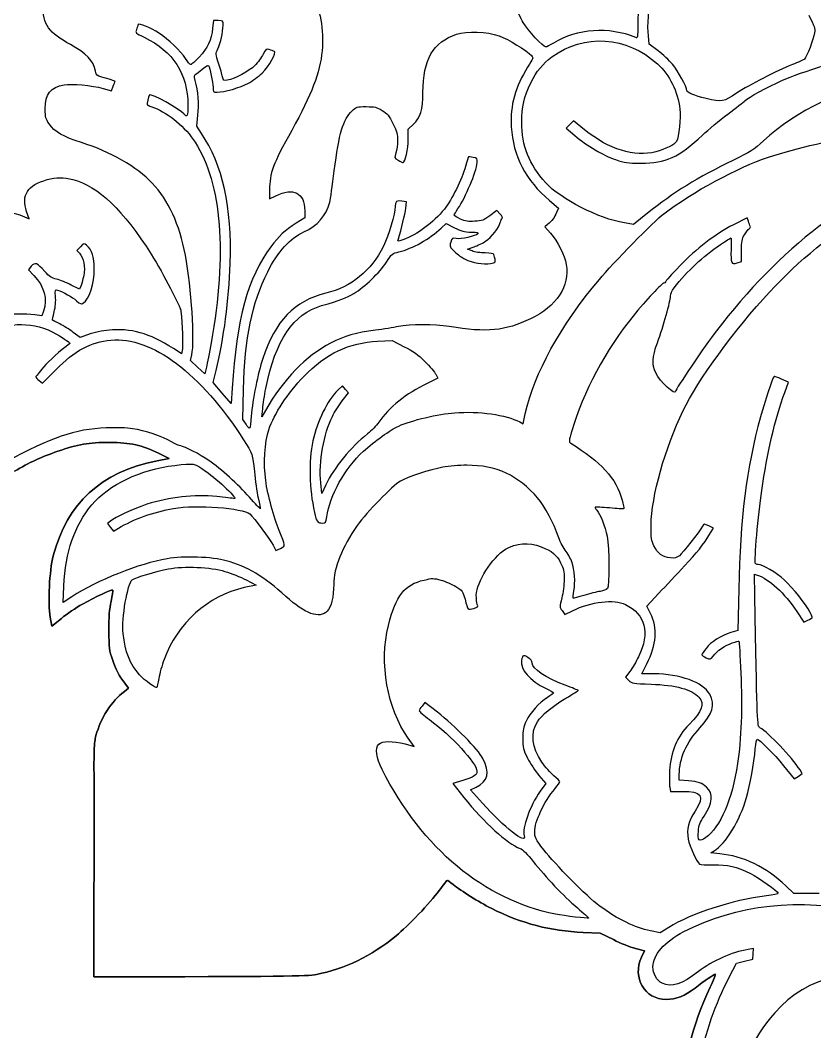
# Model space of a CAD drawing. Extents: x 6.8 to 53.1, y 2.5 to 44.2.
# Drawn here: x 22.37 to 26.91, y 16.45 to 22.23 of the extents above; entities that cross this region are included whole.
import ezdxf

# ---------------------------------------------------------------- set-up
doc = ezdxf.new("R2010")
doc.units = 0
doc.layers.add('Layer_1', color=7, linetype='CONTINUOUS')

msp = doc.modelspace()

# ---------------------------------------------------------------- linework, layer by layer
at = {"layer": 'Layer_1', "color": 1}
for p, q in [((23.471048, 22.227715), (23.46674, 22.185353)), ((23.498331, 22.227715), (23.471048, 22.227715)), ((25.103755, 22.14012), (25.103755, 22.14012)), ((25.961034, 22.092733), (25.956008, 22.14012)), ((26.011294, 22.055397), (25.961034, 22.092733)), ((22.841371, 21.840001), (22.888041, 21.827077)), ((22.888041, 21.827077), (22.898092, 21.852206)), ((23.375555, 21.623886), (23.382735, 21.686351)), ((24.583931, 21.606654), (24.614087, 21.635374)), ((25.506547, 21.633938), (25.486444, 21.613116)), ((25.527369, 21.654759), (25.506547, 21.633938)), ((25.590552, 21.603782), (25.527369, 21.654759)), ((23.402839, 21.58296), (23.375555, 21.623886)), ((24.583931, 21.549215), (24.583931, 21.606654)), ((25.486444, 21.613116), (25.536703, 21.570755)), ((22.667618, 21.319458), (22.667618, 21.319458)), ((23.791989, 21.260583), (23.791989, 21.20817)), ((23.791989, 21.20817), (23.82717, 21.22612)), ((24.574597, 21.191656), (24.548032, 21.195964)), ((24.570289, 21.155039), (24.574597, 21.191656)), ((25.390951, 21.200272), (25.442646, 21.156475)), ((22.39191, 21.106216), (22.417758, 21.095446)), ((22.417758, 21.095446), (22.404116, 21.135653)), ((23.993026, 21.140679), (23.993026, 21.10119)), ((25.089395, 21.142833), (25.050624, 21.112677)), ((25.109499, 21.122011), (25.089395, 21.142833)), ((25.442646, 21.156475), (25.431876, 21.130627)), ((25.951701, 21.127037), (25.871286, 21.062418)), ((23.993026, 21.10119), (23.944203, 21.069598)), ((24.772044, 21.040879), (24.800764, 21.068162)), ((24.800764, 21.068162), (24.848151, 21.04375)), ((25.380181, 21.062418), (25.364385, 21.048776)), ((25.364385, 21.048776), (25.396695, 21.012159)), ((25.871286, 21.062418), (25.818873, 21.071034)), ((26.520348, 21.10119), (26.442087, 21.060982)), ((26.527528, 21.081086), (26.520348, 21.10119)), ((22.711415, 20.935334), (22.690593, 20.913794)), ((24.922822, 20.921692), (24.960157, 20.934616)), ((22.690593, 20.913794), (22.705671, 20.897999)), ((24.949388, 20.910922), (24.922822, 20.921692)), ((26.488038, 20.850611), (26.488038, 20.912358)), ((22.430681, 20.823328), (22.414168, 20.802506)), ((26.462909, 20.842713), (26.488038, 20.850611)), ((22.414168, 20.802506), (22.445759, 20.770197)), ((22.706389, 20.692654), (22.658284, 20.716347)), ((22.713569, 20.709168), (22.706389, 20.692654)), ((22.490992, 20.539722), (22.450785, 20.545466)), ((22.500326, 20.567006), (22.490992, 20.539722)), ((22.709261, 20.416946), (22.67049, 20.445665)), ((22.767418, 20.436332), (22.709261, 20.416946)), ((24.40946, 20.394688), (24.492028, 20.398278)), ((24.492028, 20.398278), (24.560237, 20.363815)), ((23.288678, 20.323607), (23.269293, 20.336531)), ((23.293704, 20.350891), (23.288678, 20.323607)), ((23.339656, 20.285554), (23.347554, 20.317863)), ((23.380581, 20.2475), (23.339656, 20.285554)), ((23.422224, 20.208729), (23.380581, 20.2475)), ((23.43084, 20.2475), (23.422224, 20.208729)), ((22.494582, 20.15488), (22.570689, 20.231705)), ((23.47033, 20.15847), (23.486844, 20.226679)), ((24.753377, 20.182881), (24.691629, 20.153444)), ((24.741889, 20.205857), (24.753377, 20.182881)), ((22.475915, 20.169958), (22.494582, 20.15488)), ((23.522025, 20.098159), (23.47033, 20.15847)), ((23.578746, 20.12616), (23.573002, 20.038566)), ((24.207705, 20.14052), (24.182575, 20.116108)), ((24.224936, 20.119698), (24.207705, 20.14052)), ((26.756566, 20.160624), (26.716359, 20.178573)), ((26.735027, 20.101031), (26.756566, 20.160624)), ((23.573002, 20.038566), (23.522025, 20.098159)), ((23.639057, 19.946663), (23.643365, 20.119698)), ((24.206987, 20.053643), (24.242168, 20.099595)), ((24.242168, 20.099595), (24.224936, 20.119698)), ((23.748192, 19.962459), (23.7525, 20.009128)), ((23.768295, 19.998358), (23.748192, 19.962459)), ((25.240891, 19.922969), (25.253097, 19.978972)), ((23.657725, 19.920097), (23.639057, 19.946663)), ((25.220787, 19.933739), (25.240891, 19.922969)), ((23.149826, 19.711223), (23.218033, 19.724157)), ((23.218034, 19.724157), (23.149827, 19.711223)), ((23.218033, 19.724157), (23.157009, 19.7543)), ((23.157009, 19.754299), (23.218034, 19.724157)), ((24.089954, 19.524485), (24.084211, 19.585514)), ((24.11293, 19.573309), (24.089954, 19.524485)), ((22.882297, 19.36581), (22.866501, 19.352168)), ((22.866501, 19.352168), (22.883733, 19.330628)), ((22.883733, 19.330628), (22.900964, 19.309807)), ((22.900964, 19.309807), (22.928248, 19.325602)), ((26.327209, 19.327038), (26.300643, 19.339244)), ((26.311413, 19.299755), (26.327209, 19.327038)), ((23.812811, 19.228674), (23.827888, 19.1978)), ((23.827888, 19.1978), (23.853736, 19.210006)), ((25.343564, 19.21934), (25.343564, 19.21934)), ((23.537103, 19.079332), (23.537103, 19.079332)), ((23.657725, 19.031227), (23.714446, 19.001071)), ((26.566299, 18.820138), (26.561991, 19.062818)), ((26.561991, 19.062818), (26.578505, 19.057792)), ((22.612333, 18.901989), (22.616641, 18.995327)), ((23.714446, 19.001071), (23.647673, 18.986711)), ((26.472243, 18.978813), (26.467935, 18.741159)), ((22.661874, 18.934298), (22.612333, 18.901989)), ((25.947393, 18.879731), (26.01632, 18.954402)), ((25.463468, 18.855319), (25.478546, 18.83378)), ((25.478546, 18.83378), (25.522343, 18.854601)), ((25.968214, 18.838088), (25.947393, 18.879731)), ((22.548154, 18.766344), (22.538801, 18.817321)), ((22.538801, 18.81732), (22.548154, 18.766343)), ((22.548154, 18.766343), (22.602713, 18.810876)), ((22.602712, 18.810875), (22.548154, 18.766344)), ((26.804672, 18.849575), (26.844879, 18.789264)), ((26.844879, 18.789264), (26.867855, 18.800752)), ((26.467935, 18.741159), (26.427727, 18.729671)), ((25.850464, 18.507813), (25.825334, 18.474067)), ((25.918673, 18.494171), (25.946675, 18.550174)), ((25.825334, 18.474067), (25.844002, 18.456117)), ((25.988318, 18.494171), (25.918673, 18.494171)), ((22.986826, 18.411657), (22.962434, 18.392993)), ((22.962434, 18.392993), (22.986826, 18.411657)), ((22.965299, 18.439674), (22.986826, 18.411657)), ((22.986826, 18.411657), (22.965299, 18.439673)), ((24.678706, 18.329033), (24.66291, 18.309648)), ((24.750505, 18.273748), (24.678706, 18.329033)), ((24.617677, 18.079173), (24.584649, 18.125842)), ((24.565981, 18.092815), (24.617677, 18.079173)), ((26.728565, 17.967885), (26.788158, 17.892496)), ((26.835545, 17.923369), (26.822621, 17.944191)), ((24.896256, 17.88388), (24.838817, 17.86593)), ((25.33064, 17.913317), (25.369411, 17.866648)), ((26.132634, 17.886034), (26.132634, 17.919061)), ((26.185765, 17.881726), (26.132634, 17.886034)), ((26.788158, 17.892496), (26.811852, 17.907574)), ((26.811852, 17.907574), (26.835545, 17.923369)), ((24.838817, 17.86593), (24.902, 17.786951)), ((24.940772, 17.830031), (24.972363, 17.845826)), ((25.007545, 17.754642), (24.940772, 17.830031)), ((25.369411, 17.866648), (25.33782, 17.822133)), ((26.078067, 17.845826), (26.083093, 17.820697)), ((26.083093, 17.820697), (26.149148, 17.821415)), ((26.312131, 17.4696), (26.331517, 17.481806)), ((26.363826, 17.464574), (26.312131, 17.4696)), ((26.786722, 17.23769), (26.741489, 17.281487)), ((26.859239, 17.23769), (26.786722, 17.23769)), ((26.931038, 17.23769), (26.859239, 17.23769)), ((22.787239, 17.183901), (22.788346, 16.761918)), ((22.788346, 16.761918), (22.787239, 17.183901)), ((25.58381, 17.015888), (25.680729, 17.011592)), ((25.680728, 17.011592), (25.58381, 17.015888)), ((25.756119, 16.974244), (25.680728, 17.011592)), ((25.680729, 17.011592), (25.756119, 16.974244)), ((26.023499, 17.012959), (25.967496, 17.024447)), ((26.072323, 17.043833), (26.023499, 17.012959)), ((25.882486, 16.923268), (25.933462, 16.909639)), ((25.933462, 16.909639), (25.882486, 16.923268)), ((25.933462, 16.909639), (25.916948, 16.873745)), ((25.916948, 16.873744), (25.933462, 16.909639)), ((26.556965, 16.92321), (26.526092, 16.918184)), ((26.552658, 16.862181), (26.554811, 16.893055)), ((26.554811, 16.893055), (26.556965, 16.92321)), ((26.418394, 16.760227), (26.459319, 16.839206)), ((26.459319, 16.839206), (26.505988, 16.850693)), ((26.505988, 16.850693), (26.552658, 16.862181))]:
    msp.add_line(p, q, dxfattribs=at)
for points in [[(24.029643, 22.377774), (24.080621, 22.29736), (24.104314, 22.176019), (24.092108, 22.055397)], [(25.929443, 22.430906), (25.904313, 22.357671), (25.895697, 22.299514), (25.895697, 22.203303)], [(22.653976, 22.090579), (22.530482, 22.15807), (22.499608, 22.202585), (22.493864, 22.320335)], [(25.956008, 22.14012), (25.950265, 22.198277), (25.956726, 22.302386), (25.971086, 22.363415)], [(25.240891, 22.216945), (25.226531, 22.240639), (25.20571, 22.285872), (25.19494, 22.317463)], [(23.04169, 22.204739), (23.040254, 22.199713), (23.035228, 22.186789), (23.031638, 22.176019)], [(23.163748, 22.153762), (23.107745, 22.189661), (23.04528, 22.214791), (23.04169, 22.204739)], [(23.526333, 22.198995), (23.526333, 22.227715), (23.526333, 22.227715), (23.498331, 22.227715)], [(25.368693, 22.076937), (25.354333, 22.076937), (25.269611, 22.169558), (25.240891, 22.216945)], [(26.872163, 22.258588), (26.90519, 22.196123), (26.90878, 22.184635), (26.90519, 22.157352)], [(23.031638, 22.176019), (23.024458, 22.15807), (23.025894, 22.156634), (23.076154, 22.132222)], [(23.311654, 22.010882), (23.284371, 22.053961), (23.212572, 22.122888), (23.163748, 22.153762)], [(23.46674, 22.185353), (23.45956, 22.117144), (23.436584, 22.067603), (23.390633, 22.019498)], [(23.496895, 22.066167), (23.512691, 22.100631), (23.526333, 22.160224), (23.526333, 22.198995)], [(24.667936, 21.817743), (24.668654, 22.005856), (24.726093, 22.105657), (24.860357, 22.149454)], [(24.860357, 22.149454), (24.920668, 22.169558), (25.03411, 22.16525), (25.103755, 22.14012)], [(25.405311, 22.020216), (25.588398, 22.155198), (25.831796, 22.139402), (26.008422, 21.980008)], [(25.883492, 22.130786), (25.731278, 22.194687), (25.548909, 22.181763), (25.413927, 22.098477)], [(25.895697, 22.203303), (25.895697, 22.132222), (25.894979, 22.12576), (25.883492, 22.130786)], [(26.90519, 22.157352), (26.900882, 22.122888), (26.861393, 22.020216), (26.848469, 22.00801)], [(22.797574, 21.938365), (22.786804, 21.99724), (22.745161, 22.041038), (22.653976, 22.090579)], [(23.076154, 22.132222), (23.241291, 22.053243), (23.324578, 21.923287), (23.325296, 21.745226)], [(25.103755, 22.14012), (25.154732, 22.12217), (25.261713, 22.056833), (25.28756, 22.028114)], [(25.413927, 22.098477), (25.394541, 22.086989), (25.374437, 22.076937), (25.368693, 22.076937)], [(23.500485, 21.983598), (23.483254, 22.038166), (23.483254, 22.038166), (23.496895, 22.066167)], [(23.755371, 22.035294), (23.746038, 22.017344), (23.724498, 21.987906), (23.707984, 21.970675)], [(23.74891, 21.927595), (23.789835, 21.967803), (23.83435, 22.046781), (23.819273, 22.051807)], [(23.790553, 22.061859), (23.772603, 22.068321), (23.770449, 22.066885), (23.755371, 22.035294)], [(23.819273, 22.051807), (23.814247, 22.053243), (23.801323, 22.058269), (23.790553, 22.061859)], [(24.092108, 22.055397), (24.079903, 21.929031), (24.033233, 21.807691), (23.918355, 21.600192)], [(26.093862, 21.977854), (26.075913, 22.000112), (26.038577, 22.035294), (26.011294, 22.055397)], [(23.34181, 21.976418), (23.337502, 21.976418), (23.32386, 21.992214), (23.311654, 22.010882)], [(23.390633, 22.019498), (23.368375, 21.995804), (23.346118, 21.976418), (23.34181, 21.976418)], [(23.415763, 21.957033), (23.428686, 21.967803), (23.440892, 21.974265), (23.442328, 21.971393)], [(23.522743, 21.906056), (23.520589, 21.918979), (23.510537, 21.954161), (23.500485, 21.983598)], [(25.28756, 22.028114), (25.300484, 22.014472), (25.299766, 22.012318), (25.266021, 21.961341)], [(25.284689, 21.87231), (25.317716, 21.939801), (25.351462, 21.980726), (25.405311, 22.020216)], [(26.008422, 21.980008), (26.077349, 21.918261), (26.124736, 21.822051), (26.136224, 21.721532)], [(26.175713, 21.827795), (26.175713, 21.84718), (26.126172, 21.939083), (26.093862, 21.977854)], [(26.778824, 21.976418), (26.689075, 21.941237), (26.533272, 21.86154), (26.459319, 21.811999)], [(26.719231, 21.885234), (26.826929, 21.933339), (27.101919, 22.019498), (27.150743, 22.019498)], [(26.848469, 22.00801), (26.843443, 22.003702), (26.81257, 21.989342), (26.778824, 21.976418)], [(22.832755, 21.90462), (22.80619, 21.911081), (22.801882, 21.914671), (22.797574, 21.938365)], [(23.367657, 21.885234), (23.360477, 21.913235), (23.361195, 21.916107), (23.376273, 21.926159)], [(23.376273, 21.926159), (23.385607, 21.931903), (23.403557, 21.946263), (23.415763, 21.957033)], [(23.442328, 21.971393), (23.450944, 21.957033), (23.468894, 21.874464), (23.468894, 21.847898)], [(23.707984, 21.970675), (23.676393, 21.939801), (23.593824, 21.895286), (23.550027, 21.88667)], [(23.670649, 21.869438), (23.693624, 21.882362), (23.729524, 21.90821), (23.74891, 21.927595)], [(25.266021, 21.961341), (25.196376, 21.852924), (25.165502, 21.742354), (25.172682, 21.621014)], [(22.510378, 21.723686), (22.510378, 21.807691), (22.540534, 21.846462), (22.618795, 21.860822)], [(22.618795, 21.860822), (22.661156, 21.86872), (22.776752, 21.85795), (22.841371, 21.840001)], [(22.908862, 21.87949), (22.908862, 21.882362), (22.873681, 21.89385), (22.832755, 21.90462)], [(22.898092, 21.852206), (22.903836, 21.866566), (22.908862, 21.878772), (22.908862, 21.87949)], [(23.382735, 21.686351), (23.389197, 21.748816), (23.384171, 21.825641), (23.367657, 21.885234)], [(23.492587, 21.818461), (23.532077, 21.818461), (23.624697, 21.845026), (23.670649, 21.869438)], [(23.550027, 21.88667), (23.529205, 21.882362), (23.527051, 21.883798), (23.522743, 21.906056)], [(25.232275, 21.646143), (25.232275, 21.735892), (25.245199, 21.791177), (25.284689, 21.87231)], [(26.507424, 21.76892), (26.525374, 21.787587), (26.638816, 21.849334), (26.719231, 21.885234)], [(27.353215, 21.883798), (27.057404, 21.835693), (26.807544, 21.719378), (26.613687, 21.539881)], [(23.106309, 21.802665), (23.099129, 21.793331), (23.089077, 21.750252), (23.093385, 21.746662)], [(23.303038, 21.694249), (23.280063, 21.721532), (23.114925, 21.813435), (23.106309, 21.802665)], [(23.468894, 21.847898), (23.468894, 21.819179), (23.469612, 21.818461), (23.492587, 21.818461)], [(24.614087, 21.635374), (24.655012, 21.673427), (24.667936, 21.717224), (24.667936, 21.817743)], [(26.287001, 21.781843), (26.215921, 21.799075), (26.175713, 21.815589), (26.175713, 21.827795)], [(26.459319, 21.811999), (26.385366, 21.762458), (26.376032, 21.761022), (26.287001, 21.781843)], [(23.093385, 21.746662), (23.096975, 21.74379), (23.114925, 21.735892), (23.133593, 21.728712)], [(23.325296, 21.745226), (23.325296, 21.681325), (23.320988, 21.671991), (23.303038, 21.694249)], [(26.409778, 21.692813), (26.456447, 21.727994), (26.500962, 21.762458), (26.507424, 21.76892)], [(22.531918, 21.638246), (22.512532, 21.666247), (22.510378, 21.674145), (22.510378, 21.723686)], [(23.133593, 21.728712), (23.216162, 21.698557), (23.311654, 21.618142), (23.366939, 21.531983)], [(24.161753, 21.368282), (24.189037, 21.585832), (24.211295, 21.661221), (24.26299, 21.71148)], [(24.26299, 21.71148), (24.287402, 21.735174), (24.290273, 21.735892), (24.344123, 21.735892)], [(24.344123, 21.735892), (24.393664, 21.735892), (24.403716, 21.733738), (24.435307, 21.714352)], [(24.435307, 21.714352), (24.464745, 21.695685), (24.474797, 21.683479), (24.497054, 21.638964)], [(26.136224, 21.721532), (26.14125, 21.675581), (26.129762, 21.559267), (26.117556, 21.537009)], [(26.265462, 21.573627), (26.297771, 21.6045), (26.36239, 21.657631), (26.409778, 21.692813)], [(22.717159, 21.530547), (22.612333, 21.563575), (22.565663, 21.590858), (22.531918, 21.638246)], [(24.497054, 21.638964), (24.519312, 21.594448), (24.52362, 21.577216), (24.52362, 21.542035)], [(25.370129, 21.300073), (25.273919, 21.407771), (25.232993, 21.510443), (25.232275, 21.646143)], [(26.642406, 21.44726), (26.962629, 21.553523), (27.472402, 21.63681), (28.061153, 21.678453)], [(23.567258, 20.838406), (23.57731, 21.162219), (23.524179, 21.404899), (23.402839, 21.58296)], [(23.918355, 21.600192), (23.810657, 21.406335), (23.791989, 21.356076), (23.791989, 21.260583)], [(25.172682, 21.621014), (25.182016, 21.455158), (25.255251, 21.312996), (25.390951, 21.200272)], [(25.536703, 21.570755), (25.604912, 21.511879), (25.697532, 21.457312), (25.768613, 21.432901)], [(25.99837, 21.477416), (25.876312, 21.445824), (25.731996, 21.49034), (25.590552, 21.603782)], [(25.913647, 21.412797), (26.057963, 21.412797), (26.129044, 21.445824), (26.265462, 21.573627)], [(23.122105, 21.298637), (23.03451, 21.391257), (22.881579, 21.478852), (22.717159, 21.530547)], [(23.366939, 21.531983), (23.518435, 21.296483), (23.550027, 20.892973), (23.458124, 20.386072)], [(24.52362, 21.542035), (24.52362, 21.518341), (24.519312, 21.48675), (24.513568, 21.471672)], [(24.554493, 21.416387), (24.566699, 21.416387), (24.583931, 21.495366), (24.583931, 21.549215)], [(26.117556, 21.537009), (26.108222, 21.519777), (26.050783, 21.491058), (25.99837, 21.477416)], [(26.613687, 21.539881), (26.559119, 21.489622), (26.540452, 21.477416), (26.439215, 21.428593)], [(24.513568, 21.471672), (24.504234, 21.444388), (24.504234, 21.44367), (24.526492, 21.430029)], [(24.526492, 21.430029), (24.539416, 21.422849), (24.551622, 21.416387), (24.554493, 21.416387)], [(24.868255, 21.152885), (24.912052, 21.217504), (24.972363, 21.36182), (24.978107, 21.416387)], [(24.927848, 21.449414), (24.92713, 21.447978), (24.919232, 21.423567), (24.911334, 21.394129)], [(24.955131, 21.445824), (24.94149, 21.448696), (24.929284, 21.450132), (24.927848, 21.449414)], [(24.978107, 21.416387), (24.980261, 21.439363), (24.978825, 21.440799), (24.955131, 21.445824)], [(25.768613, 21.432901), (25.820308, 21.414951), (25.83754, 21.412797), (25.913647, 21.412797)], [(26.439215, 21.428593), (26.24105, 21.3331), (26.095298, 21.243351), (25.951701, 21.127037)], [(26.043603, 21.123447), (26.206587, 21.247659), (26.467217, 21.389103), (26.642406, 21.44726)], [(27.580818, 21.412079), (27.137819, 21.259865), (26.701281, 20.921692), (26.345159, 20.454999)], [(24.135906, 21.19022), (24.139496, 21.206016), (24.151702, 21.286431), (24.161753, 21.368282)], [(24.911334, 21.394129), (24.890512, 21.31874), (24.834509, 21.205298), (24.790712, 21.150731)], [(26.64815, 20.67614), (26.982015, 21.036571), (27.432912, 21.310842), (27.807703, 21.381205)], [(22.404116, 21.135653), (22.371806, 21.230428), (22.40986, 21.288585), (22.521866, 21.31874)], [(22.521866, 21.31874), (22.572843, 21.332382), (22.616641, 21.332382), (22.667618, 21.319458)], [(22.667618, 21.319458), (22.81337, 21.281405), (22.957685, 21.142833), (23.115643, 20.892255)], [(23.310936, 20.887229), (23.277909, 21.0617), (23.214008, 21.201708), (23.122105, 21.298637)], [(25.818873, 21.071034), (25.673839, 21.095446), (25.453416, 21.20817), (25.370129, 21.300073)], [(23.82717, 21.22612), (23.927689, 21.276379), (23.993026, 21.243351), (23.993026, 21.140679)], [(23.988, 21.020057), (24.066261, 21.055956), (24.114366, 21.111241), (24.135906, 21.19022)], [(24.509978, 21.164373), (24.509978, 21.123447), (24.472643, 20.999953), (24.442487, 20.938924)], [(24.548032, 21.195964), (24.518594, 21.20099), (24.509978, 21.194528), (24.509978, 21.164373)], [(22.174359, 21.127755), (22.231798, 21.144987), (22.321547, 21.136371), (22.39191, 21.106216)], [(24.527928, 20.980567), (24.544442, 21.033699), (24.565981, 21.123447), (24.570289, 21.155039)], [(24.790712, 21.150731), (24.728247, 21.07247), (24.635626, 21.004261), (24.553776, 20.974824)], [(24.847433, 21.116267), (24.847433, 21.119857), (24.856767, 21.136371), (24.868255, 21.152885)], [(24.882615, 21.093292), (24.863229, 21.102626), (24.847433, 21.112677), (24.847433, 21.116267)], [(25.050624, 21.112677), (25.015443, 21.08683), (25.005391, 21.082522), (24.964465, 21.080368)], [(25.121705, 21.0976), (25.125295, 21.100472), (25.119551, 21.111241), (25.109499, 21.122011)], [(25.431876, 21.130627), (25.420388, 21.102626), (25.406029, 21.08324), (25.380181, 21.062418)], [(25.675993, 20.748657), (25.749946, 20.83697), (25.991908, 21.083958), (26.043603, 21.123447)], [(23.944203, 21.069598), (23.875994, 21.025801), (23.84871, 20.999953), (23.799169, 20.933898)], [(24.964465, 21.080368), (24.926412, 21.077496), (24.911334, 21.080368), (24.882615, 21.093292)], [(25.026212, 20.966208), (25.059958, 20.989183), (25.104473, 21.045186), (25.110217, 21.073906)], [(25.110217, 21.073906), (25.113089, 21.084676), (25.118115, 21.095446), (25.121705, 21.0976)], [(26.442087, 21.060982), (26.335825, 21.005697), (26.230998, 20.924564), (26.13407, 20.824046)], [(26.538298, 21.052366), (26.536862, 21.056674), (26.531836, 21.070316), (26.527528, 21.081086)], [(26.531836, 21.038007), (26.536862, 21.040879), (26.539734, 21.04734), (26.538298, 21.052366)], [(23.781219, 20.791736), (23.839376, 20.906615), (23.909739, 20.984875), (23.988, 21.020057)], [(24.5308, 20.905897), (24.607625, 20.923846), (24.707425, 20.979849), (24.772044, 21.040879)], [(24.848151, 21.04375), (24.886923, 21.024365), (24.904872, 21.019339), (24.942926, 21.018621)], [(24.981697, 21.009287), (24.968055, 20.995645), (24.884051, 20.976977), (24.857485, 20.981285)], [(24.942926, 21.018621), (24.980261, 21.017903), (24.988159, 21.015749), (24.981697, 21.009287)], [(25.396695, 21.012159), (25.43762, 20.96549), (25.47711, 20.887229), (25.487161, 20.832662)], [(26.488038, 20.912358), (26.488038, 20.964772), (26.49091, 20.979131), (26.50527, 21.003543)], [(26.50527, 21.003543), (26.513886, 21.019339), (26.526092, 21.034417), (26.531836, 21.038007)], [(22.745879, 20.94395), (22.732237, 20.956156), (22.730801, 20.956156), (22.711415, 20.935334)], [(22.790394, 20.809686), (22.790394, 20.877895), (22.77747, 20.91523), (22.745879, 20.94395)], [(23.799169, 20.933898), (23.667777, 20.760145), (23.603158, 20.523208), (23.578746, 20.12616)], [(24.442487, 20.938924), (24.371406, 20.796044), (24.260836, 20.705578), (24.11293, 20.66896)], [(24.553776, 20.974824), (24.522902, 20.964054), (24.522902, 20.964054), (24.527928, 20.980567)], [(24.826611, 20.960464), (24.82015, 20.936052), (24.820867, 20.933898), (24.849587, 20.906615)], [(24.857485, 20.981285), (24.835227, 20.985593), (24.833791, 20.984875), (24.826611, 20.960464)], [(24.960157, 20.934616), (24.980261, 20.941796), (25.010417, 20.956156), (25.026212, 20.966208)], [(26.102478, 20.699834), (26.181457, 20.798916), (26.26618, 20.877895), (26.368134, 20.94754)], [(26.368134, 20.94754), (26.399008, 20.968362), (26.424855, 20.985593), (26.427009, 20.985593)], [(26.427009, 20.985593), (26.429163, 20.985593), (26.429881, 20.955438), (26.428445, 20.919538)], [(22.705671, 20.897999), (22.730801, 20.871433), (22.740135, 20.820456), (22.730083, 20.769479)], [(23.115643, 20.892255), (23.187442, 20.777376), (23.282217, 20.595007), (23.285807, 20.564852)], [(23.347554, 20.317863), (23.365503, 20.394688), (23.346118, 20.69768), (23.310936, 20.887229)], [(24.459719, 20.847021), (24.489874, 20.895127), (24.492746, 20.897281), (24.5308, 20.905897)], [(24.849587, 20.906615), (24.866101, 20.890819), (24.892666, 20.871433), (24.90918, 20.863535)], [(25.02334, 20.899435), (24.996775, 20.899435), (24.964465, 20.904461), (24.949388, 20.910922)], [(25.072882, 20.890819), (25.071446, 20.896563), (25.054932, 20.899435), (25.02334, 20.899435)], [(25.053496, 20.838406), (25.085806, 20.843431), (25.087241, 20.845585), (25.072882, 20.890819)], [(26.428445, 20.919538), (26.426291, 20.839842), (26.429163, 20.832662), (26.462909, 20.842713)], [(22.508224, 20.793172), (22.462273, 20.844149), (22.451503, 20.848457), (22.430681, 20.823328)], [(23.486844, 20.226679), (23.530641, 20.407612), (23.560078, 20.633779), (23.567258, 20.838406)], [(24.273042, 20.668242), (24.334789, 20.70486), (24.420948, 20.78671), (24.459719, 20.847021)], [(24.90918, 20.863535), (24.947952, 20.844149), (25.015443, 20.832662), (25.053496, 20.838406)], [(25.487161, 20.832662), (25.508701, 20.712039), (25.43044, 20.593571), (25.283253, 20.523208)], [(26.13407, 20.824046), (26.089554, 20.778094), (26.053655, 20.737887), (26.053655, 20.733579)], [(22.445759, 20.770197), (22.504634, 20.70845), (22.52402, 20.636651), (22.500326, 20.567006)], [(22.574997, 20.749375), (22.546278, 20.755837), (22.532636, 20.765171), (22.508224, 20.793172)], [(22.730083, 20.769479), (22.725057, 20.745067), (22.717877, 20.717783), (22.713569, 20.709168)], [(22.728647, 20.613675), (22.761674, 20.633779), (22.790394, 20.726399), (22.790394, 20.809686)], [(23.643365, 20.119698), (23.649827, 20.414074), (23.690752, 20.611521), (23.781219, 20.791736)], [(22.658284, 20.716347), (22.632436, 20.729989), (22.595101, 20.744349), (22.574997, 20.749375)], [(25.253097, 19.978972), (25.30551, 20.214473), (25.450544, 20.479411), (25.675993, 20.748657)], [(26.044321, 20.727117), (26.033551, 20.727117), (25.942367, 20.628753), (25.868414, 20.538286)], [(26.053655, 20.733579), (26.053655, 20.729989), (26.049347, 20.727117), (26.044321, 20.727117)], [(22.561355, 20.562698), (22.569253, 20.592135), (22.571407, 20.623009), (22.569253, 20.650292)], [(22.569253, 20.650292), (22.565663, 20.6905), (22.566381, 20.691936), (22.580741, 20.68691)], [(22.580741, 20.68691), (22.611615, 20.677576), (22.664746, 20.64742), (22.689157, 20.626599)], [(24.11293, 20.66896), (23.932715, 20.624445), (23.825734, 20.513156), (23.753218, 20.295606)], [(24.089236, 20.598597), (24.196935, 20.630189), (24.228526, 20.641677), (24.273042, 20.668242)], [(26.007704, 20.386072), (26.042885, 20.483001), (26.082375, 20.623727), (26.082375, 20.651728)], [(26.082375, 20.651728), (26.082375, 20.666088), (26.089554, 20.684038), (26.102478, 20.699834)], [(26.154173, 19.998358), (26.236742, 20.169958), (26.450703, 20.463615), (26.64815, 20.67614)], [(22.689157, 20.626599), (22.711415, 20.607213), (22.715723, 20.605777), (22.728647, 20.613675)], [(23.770449, 20.124724), (23.826452, 20.402586), (23.926253, 20.55121), (24.089236, 20.598597)], [(22.450785, 20.545466), (22.394782, 20.553364), (22.308623, 20.55121), (22.269852, 20.54044)], [(22.551304, 20.51531), (22.550586, 20.516028), (22.554894, 20.537568), (22.561355, 20.562698)], [(23.285807, 20.564852), (23.293704, 20.493053), (23.298012, 20.374585), (23.293704, 20.350891)], [(25.868414, 20.538286), (25.716918, 20.352327), (25.5805, 20.097441), (25.518753, 19.88348)], [(22.182257, 20.43705), (22.300725, 20.508849), (22.446477, 20.508131), (22.574997, 20.435614)], [(22.592947, 20.493771), (22.571407, 20.504541), (22.55274, 20.513874), (22.551304, 20.51531)], [(22.67049, 20.445665), (22.649668, 20.461461), (22.614487, 20.483001), (22.592947, 20.493771)], [(24.527928, 20.478693), (24.500644, 20.472949), (24.441051, 20.463615), (24.396536, 20.457871)], [(24.818714, 20.478693), (24.733273, 20.493053), (24.593983, 20.493053), (24.527928, 20.478693)], [(25.283253, 20.523208), (25.136783, 20.453563), (25.03411, 20.443511), (24.818714, 20.478693)], [(22.574997, 20.435614), (22.622384, 20.409048), (22.655412, 20.384636), (22.650386, 20.381046)], [(22.89522, 20.460025), (22.847115, 20.457153), (22.809062, 20.450691), (22.767418, 20.436332)], [(22.885887, 20.40115), (23.118515, 20.42269), (23.399249, 20.211601), (23.643365, 19.831785)], [(23.269293, 20.336531), (23.124977, 20.432024), (23.020869, 20.466487), (22.89522, 20.460025)], [(24.396536, 20.457871), (24.287402, 20.444229), (24.218475, 20.424126), (24.140932, 20.384636)], [(26.345159, 20.454999), (26.28054, 20.370277), (26.111094, 20.119698), (26.111094, 20.108211)], [(22.650386, 20.381046), (22.593665, 20.339403), (22.534072, 20.285554), (22.499608, 20.246064)], [(22.570689, 20.231705), (22.679824, 20.342275), (22.77029, 20.39038), (22.885887, 20.40115)], [(23.458124, 20.386072), (23.448072, 20.330787), (23.435866, 20.268322), (23.43084, 20.2475)], [(24.140932, 20.384636), (24.000206, 20.311401), (23.869532, 20.17642), (23.768295, 19.998358)], [(23.988, 20.193651), (24.113648, 20.325043), (24.245758, 20.387508), (24.40946, 20.394688)], [(24.560237, 20.363815), (24.612651, 20.337967), (24.640652, 20.317863), (24.679424, 20.279092)], [(25.999088, 20.213755), (25.975394, 20.264014), (25.977548, 20.30135), (26.007704, 20.386072)], [(22.499608, 20.246064), (22.475915, 20.218063), (22.456529, 20.192933), (22.456529, 20.190779)], [(23.753218, 20.295606), (23.725934, 20.213755), (23.69506, 20.061541), (23.687163, 19.966049)], [(24.679424, 20.279092), (24.707425, 20.25109), (24.735427, 20.218063), (24.741889, 20.205857)], [(22.456529, 20.190779), (22.456529, 20.187907), (22.465145, 20.178573), (22.475915, 20.169958)], [(23.787681, 19.889224), (23.818555, 19.980408), (23.894661, 20.096723), (23.988, 20.193651)], [(26.111094, 20.108211), (26.111094, 20.080927), (26.022063, 20.164932), (25.999088, 20.213755)], [(26.673998, 20.193651), (26.666818, 20.186471), (26.61943, 20.043591), (26.596455, 19.962459)], [(26.716359, 20.178573), (26.694819, 20.188625), (26.675434, 20.195087), (26.673998, 20.193651)], [(23.7525, 20.009128), (23.754654, 20.034976), (23.763269, 20.086671), (23.770449, 20.124724)], [(24.691629, 20.153444), (24.572443, 20.096005), (24.471925, 20.01559), (24.415922, 19.932303)], [(24.182575, 20.116108), (24.122982, 20.058669), (24.061953, 19.934457), (24.039695, 19.826041)], [(26.603635, 19.540999), (26.634508, 19.756396), (26.679742, 19.950971), (26.735027, 20.101031)], [(24.150984, 19.965331), (24.162471, 19.988306), (24.187601, 20.027796), (24.206987, 20.053643)], [(23.687163, 19.966049), (23.685009, 19.932303), (23.680701, 19.902148), (23.679265, 19.899276)], [(24.084211, 19.585514), (24.072723, 19.704701), (24.101442, 19.867684), (24.150984, 19.965331)], [(24.530082, 19.910045), (24.601163, 19.942355), (24.756966, 19.97969), (24.849587, 19.986152)], [(24.849587, 19.986152), (24.988159, 19.996204), (25.142527, 19.974665), (25.220787, 19.933739)], [(25.971804, 19.344988), (25.97324, 19.506536), (26.050783, 19.782961), (26.154173, 19.998358)], [(26.596455, 19.962459), (26.516758, 19.672391), (26.480141, 19.378733), (26.472243, 18.978813)], [(22.858603, 19.899276), (22.679106, 19.892096), (22.54197, 19.845426), (22.285648, 19.703983)], [(23.009381, 19.894968), (22.976353, 19.899994), (22.917478, 19.90143), (22.858603, 19.899276)], [(23.231957, 19.820297), (23.18098, 19.849734), (23.078308, 19.884198), (23.009381, 19.894968)], [(23.679265, 19.899276), (23.677111, 19.895686), (23.667059, 19.90502), (23.657725, 19.920097)], [(24.328327, 19.76573), (24.392946, 19.824605), (24.480541, 19.88707), (24.530082, 19.910045)], [(24.415922, 19.932303), (24.40228, 19.912199), (24.37356, 19.882044), (24.352021, 19.86553)], [(23.769731, 19.599156), (23.756807, 19.692495), (23.763987, 19.821015), (23.787681, 19.889224)], [(24.352021, 19.86553), (24.25581, 19.790141), (24.160317, 19.673109), (24.11293, 19.573309)], [(25.518753, 19.88348), (25.501521, 19.823887), (25.500803, 19.818143), (25.512291, 19.811681)], [(22.581899, 19.765803), (22.69606, 19.80601), (22.759222, 19.816784), (22.876973, 19.816062)], [(22.876974, 19.816062), (22.759223, 19.816784), (22.69606, 19.80601), (22.5819, 19.765802)], [(22.876973, 19.816062), (22.99975, 19.815344), (23.060798, 19.801687), (23.157009, 19.754299)], [(23.157009, 19.7543), (23.060798, 19.801687), (22.99975, 19.815344), (22.876974, 19.816062)], [(23.284371, 19.796603), (23.277191, 19.796603), (23.253497, 19.807373), (23.231957, 19.820297)], [(23.4452, 19.713316), (23.395659, 19.74778), (23.303756, 19.795167), (23.284371, 19.796603)], [(23.643365, 19.831785), (23.694342, 19.752088), (23.696496, 19.745626), (23.705112, 19.650133)], [(24.039695, 19.826041), (24.014566, 19.706137), (24.018156, 19.553205), (24.048311, 19.416787)], [(25.512291, 19.811681), (25.684609, 19.707573), (25.772203, 19.611362), (25.806667, 19.486432)], [(22.334894, 19.651631), (22.417463, 19.700454), (22.489997, 19.734211), (22.581899, 19.765803)], [(22.5819, 19.765802), (22.489998, 19.73421), (22.417463, 19.700454), (22.334894, 19.651631)], [(24.119392, 19.390221), (24.137342, 19.516587), (24.221346, 19.667365), (24.328327, 19.76573)], [(23.149827, 19.711223), (22.828885, 19.647322), (22.635032, 19.470703), (22.556053, 19.167712)], [(22.556053, 19.167712), (22.635032, 19.470703), (22.828885, 19.647322), (23.149826, 19.711223)], [(22.776034, 19.459148), (22.873681, 19.575463), (23.053896, 19.661621), (23.249907, 19.685315)], [(23.249907, 19.685315), (23.360477, 19.698957), (23.363349, 19.698239), (23.425814, 19.653005)], [(23.677111, 19.502946), (23.612492, 19.576899), (23.516281, 19.663775), (23.4452, 19.713316)], [(24.782096, 19.674545), (24.707425, 19.660185), (24.581059, 19.61926), (24.539416, 19.594848)], [(24.919232, 19.686033), (24.876153, 19.686033), (24.815124, 19.681007), (24.782096, 19.674545)], [(25.32346, 19.499356), (25.213608, 19.627876), (25.087241, 19.686033), (24.919232, 19.686033)], [(23.425814, 19.653005), (23.502639, 19.59772), (23.615364, 19.490022), (23.590952, 19.495048)], [(23.705112, 19.650133), (23.710138, 19.600592), (23.719472, 19.533101), (23.726652, 19.499356)], [(23.846556, 19.313396), (23.816401, 19.385913), (23.781937, 19.513715), (23.769731, 19.599156)], [(24.539416, 19.594848), (24.492746, 19.568283), (24.347713, 19.418223), (24.293145, 19.341398)], [(23.490433, 19.507254), (23.359759, 19.520177), (23.221905, 19.504382), (23.089795, 19.462738)], [(23.590952, 19.495048), (23.5809, 19.497202), (23.535667, 19.502228), (23.490433, 19.507254)], [(23.738858, 19.436891), (23.73814, 19.436173), (23.710138, 19.46561), (23.677111, 19.502946)], [(23.726652, 19.499356), (23.73455, 19.46561), (23.739576, 19.437609), (23.738858, 19.436891)], [(25.440492, 19.280369), (25.421106, 19.34427), (25.362231, 19.454122), (25.32346, 19.499356)], [(25.806667, 19.486432), (25.813129, 19.46202), (25.817437, 19.440481), (25.815283, 19.438327)], [(26.567017, 19.126001), (26.560555, 19.136771), (26.583531, 19.404581), (26.603635, 19.540999)], [(22.616641, 18.995327), (22.625974, 19.191338), (22.67767, 19.339962), (22.776034, 19.459148)], [(23.089795, 19.462738), (23.017997, 19.439763), (22.910298, 19.389503), (22.882297, 19.36581)], [(22.928248, 19.325602), (23.014407, 19.378015), (23.131439, 19.419659), (23.243445, 19.439045)], [(23.243445, 19.439045), (23.373401, 19.461302), (23.640493, 19.441917), (23.679265, 19.407453)], [(25.653017, 19.445506), (25.650863, 19.443353), (25.654453, 19.436173), (25.660915, 19.428993)], [(25.73415, 19.441917), (25.69107, 19.445506), (25.654453, 19.44766), (25.653017, 19.445506)], [(25.660915, 19.428993), (25.681737, 19.406017), (25.70902, 19.33709), (25.71979, 19.280369)], [(25.815283, 19.438327), (25.813129, 19.436173), (25.776511, 19.437609), (25.73415, 19.441917)], [(23.679265, 19.407453), (23.701522, 19.388067), (23.796297, 19.260265), (23.812811, 19.228674)], [(24.048311, 19.416787), (24.060517, 19.36222), (24.065543, 19.355758), (24.09498, 19.355758)], [(24.09498, 19.355758), (24.112212, 19.355758), (24.114366, 19.35863), (24.119392, 19.390221)], [(23.853736, 19.210006), (23.883892, 19.224366), (23.883892, 19.223648), (23.846556, 19.313396)], [(24.293145, 19.341398), (24.206987, 19.21934), (24.158163, 19.098), (24.158163, 19.005379)], [(25.9876, 19.225084), (25.97324, 19.255239), (25.971086, 19.268163), (25.971804, 19.344988)], [(26.26618, 19.338526), (26.246076, 19.304063), (26.15202, 19.182722), (26.13407, 19.169081)], [(26.300643, 19.339244), (26.274796, 19.35145), (26.274078, 19.35145), (26.26618, 19.338526)], [(25.4807, 19.20139), (25.46634, 19.221494), (25.447672, 19.256675), (25.440492, 19.280369)], [(25.71979, 19.280369), (25.733432, 19.209288), (25.734868, 18.997481), (25.721944, 18.980967)], [(26.162789, 19.110923), (26.23387, 19.185594), (26.268334, 19.229392), (26.311413, 19.299755)], [(24.973081, 18.943632), (24.973081, 19.016149), (25.063548, 19.159029), (25.140373, 19.206416)], [(25.140373, 19.206416), (25.199248, 19.242316), (25.271047, 19.247341), (25.343564, 19.21934)], [(25.343564, 19.21934), (25.405311, 19.196364), (25.432594, 19.173389), (25.454852, 19.128873)], [(25.518753, 19.133181), (25.513009, 19.151131), (25.495777, 19.182004), (25.4807, 19.20139)], [(26.081657, 19.156157), (26.038577, 19.160465), (26.008422, 19.182004), (25.9876, 19.225084)], [(22.556053, 19.167712), (22.533797, 19.082989), (22.525158, 18.900607), (22.538801, 18.81732)], [(22.538801, 18.817321), (22.525159, 18.900607), (22.533797, 19.082989), (22.556053, 19.167712)], [(23.206828, 19.151849), (23.04887, 19.124565), (22.807626, 19.028355), (22.661874, 18.934298)], [(23.544283, 19.140361), (23.465304, 19.162619), (23.298012, 19.168363), (23.206828, 19.151849)], [(23.88461, 18.936452), (23.761115, 19.049176), (23.663469, 19.108052), (23.544283, 19.140361)], [(26.13407, 19.169081), (26.118992, 19.156875), (26.107504, 19.154003), (26.081657, 19.156157)], [(23.007227, 19.030509), (23.025176, 19.04415), (23.145081, 19.080768), (23.214008, 19.093692)], [(23.214008, 19.093692), (23.304474, 19.110206), (23.455252, 19.103744), (23.537103, 19.079332)], [(25.454852, 19.128873), (25.471366, 19.095128), (25.474956, 19.078614), (25.474956, 19.033381)], [(25.530959, 18.968044), (25.539575, 19.015431), (25.534549, 19.088666), (25.518753, 19.133181)], [(26.01632, 18.954402), (26.054373, 18.995327), (26.120428, 19.06569), (26.162789, 19.110923)], [(26.582813, 19.118821), (26.576351, 19.118821), (26.569889, 19.121693), (26.567017, 19.126001)], [(26.732155, 19.031227), (26.688357, 19.071434), (26.607225, 19.118821), (26.582813, 19.118821)], [(22.955531, 18.723927), (22.946198, 18.810804), (22.979943, 19.011123), (23.007227, 19.030509)], [(23.537103, 19.079332), (23.572284, 19.06928), (23.626851, 19.047022), (23.657725, 19.031227)], [(24.471207, 18.770597), (24.513568, 18.941478), (24.563827, 19.004661), (24.675116, 19.029791)], [(24.675116, 19.029791), (24.723221, 19.041279), (24.729683, 19.040561), (24.770608, 19.029791)], [(24.770608, 19.029791), (24.79502, 19.022611), (24.833073, 19.006097), (24.855331, 18.993173)], [(25.474956, 19.033381), (25.474956, 19.003225), (25.468494, 18.955838), (25.461314, 18.927836)], [(26.578505, 19.057792), (26.643842, 19.038407), (26.735027, 18.954402), (26.804672, 18.849575)], [(26.880061, 18.844549), (26.855649, 18.891937), (26.780978, 18.985993), (26.732155, 19.031227)], [(22.895659, 18.971704), (22.889914, 18.976731), (22.796564, 18.934356), (22.722612, 18.891996)], [(22.722613, 18.891996), (22.796565, 18.934356), (22.889914, 18.976731), (22.895659, 18.971704)], [(22.895659, 18.971704), (22.897813, 18.969551), (22.893478, 18.940822), (22.886327, 18.907794)], [(22.886327, 18.907794), (22.893479, 18.940822), (22.897813, 18.969551), (22.895659, 18.971704)], [(23.647673, 18.986711), (23.440174, 18.940042), (23.264267, 18.782802), (23.189596, 18.576022)], [(24.158163, 19.005379), (24.158163, 18.93358), (24.143804, 18.873987), (24.121546, 18.851729)], [(24.855331, 18.993173), (24.894102, 18.96948), (24.896256, 18.966608), (24.908462, 18.919938)], [(25.525933, 18.9264), (25.524497, 18.927836), (25.526651, 18.946504), (25.530959, 18.968044)], [(25.721944, 18.980967), (25.716918, 18.974506), (25.69825, 18.967326), (25.680301, 18.965172)], [(24.121546, 18.851729), (24.076313, 18.806496), (23.99518, 18.835216), (23.88461, 18.936452)], [(24.908462, 18.919938), (24.915642, 18.892655), (24.92354, 18.868243), (24.926412, 18.864653)], [(24.978825, 18.891219), (24.975953, 18.899835), (24.973081, 18.923528), (24.973081, 18.943632)], [(25.461314, 18.927836), (25.44839, 18.876859), (25.44839, 18.876141), (25.463468, 18.855319)], [(25.522343, 18.854601), (25.629323, 18.906297), (25.760715, 18.921374), (25.824616, 18.890501)], [(25.58768, 18.942196), (25.55537, 18.932144), (25.527369, 18.924964), (25.525933, 18.9264)], [(25.680301, 18.965172), (25.662351, 18.9623), (25.620707, 18.952248), (25.58768, 18.942196)], [(22.722612, 18.891996), (22.68743, 18.871892), (22.633586, 18.835287), (22.602712, 18.810875)], [(22.602713, 18.810876), (22.633587, 18.835288), (22.687431, 18.871892), (22.722613, 18.891996)], [(22.886327, 18.907794), (22.876993, 18.864714), (22.873386, 18.817324), (22.874109, 18.739782)], [(22.874109, 18.739782), (22.873386, 18.817324), (22.876994, 18.864714), (22.886327, 18.907794)], [(24.926412, 18.864653), (24.930002, 18.861781), (24.943644, 18.862499), (24.958003, 18.867525)], [(24.958003, 18.867525), (24.980979, 18.874705), (24.983851, 18.878295), (24.978825, 18.891219)], [(25.824616, 18.890501), (25.940213, 18.833062), (25.96606, 18.729671), (25.900005, 18.591099)], [(25.946675, 18.550174), (26.003396, 18.661462), (26.009858, 18.755519), (25.968214, 18.838088)], [(26.593583, 18.184717), (26.577787, 18.192615), (26.577069, 18.222053), (26.566299, 18.820138)], [(26.867855, 18.800752), (26.880061, 18.806496), (26.89083, 18.812958), (26.892266, 18.813676)], [(26.892266, 18.813676), (26.893702, 18.815112), (26.887958, 18.828754), (26.880061, 18.844549)], [(22.874109, 18.739782), (22.874109, 18.6407), (22.875558, 18.627069), (22.894226, 18.574657)], [(22.894227, 18.574657), (22.875559, 18.627068), (22.874109, 18.6407), (22.874109, 18.739782)], [(24.584649, 18.125842), (24.463309, 18.296006), (24.417358, 18.554482), (24.471207, 18.770597)], [(23.04887, 18.488427), (22.993585, 18.550174), (22.966301, 18.619101), (22.955531, 18.723927)], [(26.427727, 18.729671), (26.371724, 18.712439), (26.313567, 18.675822), (26.285566, 18.639205)], [(26.434907, 18.670078), (26.455011, 18.677258), (26.472243, 18.680848), (26.473679, 18.68013)], [(26.473679, 18.68013), (26.475115, 18.678694), (26.479423, 18.596125), (26.484449, 18.497761)], [(26.285566, 18.639205), (26.272642, 18.621973), (26.261872, 18.605459), (26.261872, 18.602587)], [(26.325773, 18.595407), (26.348031, 18.625563), (26.393264, 18.656436), (26.434907, 18.670078)], [(22.894226, 18.574657), (22.915047, 18.513628), (22.930836, 18.484189), (22.965299, 18.439674)], [(22.965299, 18.439673), (22.930836, 18.484189), (22.915048, 18.513627), (22.894227, 18.574657)], [(23.189596, 18.576022), (23.17739, 18.542994), (23.163748, 18.494171), (23.15944, 18.467605)], [(25.231557, 18.570278), (25.221505, 18.5193), (25.278945, 18.453963), (25.371565, 18.410166)], [(25.269611, 18.586073), (25.242327, 18.604023), (25.237301, 18.601869), (25.231557, 18.570278)], [(25.292586, 18.5552), (25.292586, 18.56597), (25.284689, 18.57674), (25.269611, 18.586073)], [(25.900005, 18.591099), (25.887081, 18.563816), (25.864824, 18.525762), (25.850464, 18.507813)], [(26.261872, 18.602587), (26.261872, 18.599715), (26.272642, 18.591817), (26.286284, 18.586073)], [(26.286284, 18.586073), (26.309977, 18.574586), (26.310695, 18.574586), (26.325773, 18.595407)], [(25.481418, 18.428116), (25.367975, 18.471195), (25.292586, 18.522172), (25.292586, 18.5552)], [(23.148671, 18.41591), (23.142927, 18.40873), (23.079026, 18.455399), (23.04887, 18.488427)], [(23.15944, 18.467605), (23.154415, 18.44104), (23.149389, 18.417346), (23.148671, 18.41591)], [(25.844002, 18.456117), (25.86267, 18.438886), (25.868414, 18.438168), (25.971086, 18.434578)], [(26.306387, 18.377139), (26.270488, 18.443912), (26.134788, 18.493453), (25.988318, 18.494171)], [(26.484449, 18.497761), (26.493064, 18.303904), (26.486602, 18.118662), (26.465781, 17.980808)], [(22.962434, 18.392993), (22.888481, 18.337019), (22.827434, 18.242214), (22.80015, 18.14026)], [(22.800151, 18.14026), (22.827434, 18.242214), (22.888481, 18.337019), (22.962434, 18.392993)], [(25.371565, 18.410166), (25.394541, 18.399396), (25.413927, 18.387908), (25.413927, 18.385754)], [(25.55537, 18.399396), (25.553934, 18.400114), (25.520907, 18.413756), (25.481418, 18.428116)], [(25.485008, 18.354163), (25.524497, 18.377856), (25.556088, 18.39796), (25.55537, 18.399396)], [(25.971086, 18.434578), (26.113966, 18.429552), (26.202279, 18.40514), (26.24464, 18.359907)], [(25.379463, 18.358471), (25.33064, 18.326879), (25.280381, 18.271594), (25.258123, 18.222771)], [(25.322024, 18.219181), (25.345718, 18.256516), (25.407465, 18.308212), (25.485008, 18.354163)], [(25.413927, 18.385754), (25.414645, 18.382882), (25.398849, 18.370677), (25.379463, 18.358471)], [(26.24464, 18.359907), (26.278386, 18.323289), (26.263308, 18.279492), (26.189355, 18.204821)], [(26.250384, 18.184717), (26.323619, 18.264414), (26.338697, 18.316109), (26.306387, 18.377139)], [(24.66291, 18.309648), (24.653576, 18.29816), (24.646396, 18.286672), (24.646396, 18.282364)], [(24.646396, 18.282364), (24.647114, 18.278774), (24.67368, 18.255798), (24.705989, 18.232105)], [(25.011135, 18.00881), (24.981697, 18.063377), (24.852459, 18.196205), (24.750505, 18.273748)], [(24.705989, 18.232105), (24.829483, 18.141638), (24.976671, 17.981526), (24.976671, 17.937729)], [(25.258123, 18.222771), (25.242327, 18.189025), (25.238737, 18.171794), (25.238737, 18.123688)], [(25.347872, 17.989424), (25.290432, 18.074147), (25.281099, 18.153126), (25.322024, 18.219181)], [(26.189355, 18.204821), (26.11971, 18.13374), (26.083093, 18.048299), (26.077349, 17.940601)], [(26.132634, 17.919061), (26.133352, 18.010964), (26.172123, 18.099995), (26.250384, 18.184717)], [(26.822621, 17.944191), (26.775234, 18.018144), (26.64097, 18.15887), (26.593583, 18.184717)], [(22.790103, 17.788458), (22.787231, 18.062012), (22.788664, 18.098616), (22.800151, 18.14026)], [(22.80015, 18.14026), (22.788663, 18.098616), (22.787232, 18.062012), (22.790104, 17.788458)], [(24.415922, 18.091379), (24.435307, 18.110765), (24.492746, 18.111482), (24.565981, 18.092815)], [(25.238737, 18.123688), (25.238737, 18.071275), (25.241609, 18.060505), (25.265303, 18.0124)], [(26.567017, 18.065531), (26.569889, 18.095687), (26.574915, 18.120816), (26.577069, 18.120816)], [(26.577069, 18.120816), (26.590711, 18.120816), (26.673998, 18.035376), (26.728565, 17.967885)], [(24.434589, 17.946345), (24.400844, 18.013118), (24.393664, 18.069121), (24.415922, 18.091379)], [(26.516758, 17.786951), (26.53758, 17.85875), (26.559837, 17.980808), (26.567017, 18.065531)], [(24.972363, 17.845826), (25.039854, 17.88029), (25.05206, 17.930549), (25.011135, 18.00881)], [(25.265303, 18.0124), (25.279663, 17.982962), (25.3091, 17.938447), (25.33064, 17.913317)], [(25.416081, 17.911164), (25.396695, 17.926959), (25.365821, 17.962141), (25.347872, 17.989424)], [(25.426132, 17.119939), (25.014725, 17.202508), (24.667218, 17.492576), (24.434589, 17.946345)], [(24.976671, 17.937729), (24.976671, 17.914753), (24.960875, 17.903984), (24.896256, 17.88388)], [(26.077349, 17.940601), (26.075195, 17.902548), (26.075195, 17.860186), (26.078067, 17.845826)], [(26.465781, 17.980808), (26.435625, 17.7769), (26.365262, 17.613916), (26.283412, 17.557195)], [(25.450544, 17.8767), (25.450544, 17.879572), (25.434748, 17.89465), (25.416081, 17.911164)], [(25.42326, 17.837929), (25.438338, 17.856596), (25.450544, 17.87311), (25.450544, 17.8767)], [(26.288437, 17.845826), (26.261872, 17.870238), (26.24105, 17.877418), (26.185765, 17.881726)], [(25.33782, 17.822133), (25.278945, 17.73741), (25.232993, 17.609608), (25.245917, 17.567965)], [(25.306946, 17.590222), (25.306946, 17.650533), (25.357923, 17.75895), (25.42326, 17.837929)], [(26.149148, 17.821415), (26.261872, 17.823569), (26.279822, 17.796285), (26.2231, 17.709409)], [(26.274078, 17.679253), (26.324337, 17.752488), (26.329363, 17.809209), (26.288437, 17.845826)], [(22.790104, 17.788458), (22.79154, 17.620449), (22.790111, 17.34832), (22.787239, 17.183901)], [(22.787239, 17.183901), (22.790111, 17.34832), (22.791539, 17.620449), (22.790103, 17.788458)], [(24.902, 17.786951), (25.019033, 17.640482), (25.148271, 17.523449), (25.223659, 17.495448)], [(25.245917, 17.567965), (25.263867, 17.511961), (25.130321, 17.616788), (25.007545, 17.754642)], [(26.331517, 17.481806), (26.39829, 17.522013), (26.478705, 17.654841), (26.516758, 17.786951)], [(26.2231, 17.709409), (26.183611, 17.649815), (26.172841, 17.606018), (26.183611, 17.549297)], [(26.241768, 17.59453), (26.243922, 17.628994), (26.249666, 17.644072), (26.274078, 17.679253)], [(25.358641, 17.48755), (25.310536, 17.550015), (25.306946, 17.557913), (25.306946, 17.590222)], [(26.283412, 17.557195), (26.246076, 17.531347), (26.23746, 17.538527), (26.241768, 17.59453)], [(26.183611, 17.549297), (26.191509, 17.506936), (26.233152, 17.415751), (26.248948, 17.405699)], [(25.223659, 17.495448), (25.238019, 17.489704), (25.264585, 17.463856), (25.29833, 17.420777)], [(25.675275, 17.168045), (25.607066, 17.218304), (25.420388, 17.407135), (25.358641, 17.48755)], [(26.741489, 17.281487), (26.628764, 17.389185), (26.499526, 17.452368), (26.363826, 17.464574)], [(25.29833, 17.420777), (25.368693, 17.331746), (25.46993, 17.224766), (25.550345, 17.155839)], [(26.248948, 17.405699), (26.253974, 17.402827), (26.288437, 17.400673), (26.326491, 17.402109)], [(26.326491, 17.402109), (26.40906, 17.403545), (26.459319, 17.392057), (26.539016, 17.352568)], [(26.539016, 17.352568), (26.589993, 17.32672), (26.692665, 17.253485), (26.698409, 17.239126)], [(24.761697, 17.255711), (24.78539, 17.28802), (24.806224, 17.313864), (24.807661, 17.314586)], [(24.80766, 17.314586), (24.806223, 17.313864), (24.78539, 17.28802), (24.761697, 17.255711)], [(24.839973, 17.290172), (24.823459, 17.303814), (24.809095, 17.314586), (24.80766, 17.314586)], [(24.807661, 17.314586), (24.809096, 17.314586), (24.823459, 17.303814), (24.839973, 17.290172)], [(24.839973, 17.290172), (24.88736, 17.251401), (24.986447, 17.189658), (25.058246, 17.153758)], [(25.058246, 17.153757), (24.986447, 17.189658), (24.88736, 17.251401), (24.839973, 17.290172)], [(24.515429, 16.99651), (24.580765, 17.049641), (24.709283, 17.184629), (24.761697, 17.255711)], [(24.761697, 17.255711), (24.709283, 17.184629), (24.580765, 17.049641), (24.515429, 16.99651)], [(26.698409, 17.239126), (26.699127, 17.235536), (26.668972, 17.229792), (26.630918, 17.224766)], [(26.630918, 17.224766), (26.434189, 17.199636), (26.198689, 17.123529), (26.072323, 17.043833)], [(26.158481, 17.020139), (26.457883, 17.175225), (26.824057, 17.215432), (27.188078, 17.133581)], [(25.058246, 17.153758), (25.234154, 17.065446), (25.395697, 17.023069), (25.58381, 17.015888)], [(25.58381, 17.015888), (25.395697, 17.023069), (25.234154, 17.065445), (25.058246, 17.153757)], [(25.614246, 17.097682), (25.60922, 17.094092), (25.477828, 17.10917), (25.426132, 17.119939)], [(25.550345, 17.155839), (25.586244, 17.124965), (25.614964, 17.0984), (25.614246, 17.097682)], [(25.967496, 17.024447), (25.879902, 17.041679), (25.782255, 17.089784), (25.675275, 17.168045)], [(25.981856, 16.818384), (25.981856, 16.886593), (26.048629, 16.9627), (26.158481, 17.020139)], [(24.059505, 16.775372), (24.222487, 16.806963), (24.371113, 16.879478), (24.515429, 16.99651)], [(24.515429, 16.99651), (24.371113, 16.879478), (24.222487, 16.806963), (24.059505, 16.775372)], [(25.756119, 16.974244), (25.797762, 16.953421), (25.854485, 16.930446), (25.882486, 16.923268)], [(25.882486, 16.923268), (25.854484, 16.930446), (25.797762, 16.953422), (25.756119, 16.974244)], [(26.526092, 16.918184), (26.432035, 16.902389), (26.322183, 16.852847), (26.243204, 16.791818)], [(26.056966, 16.63249), (25.934907, 16.63249), (25.862381, 16.756712), (25.916948, 16.873744)], [(25.916948, 16.873745), (25.862382, 16.756713), (25.934907, 16.632491), (26.056966, 16.632491)], [(27.503993, 16.727199), (27.126331, 16.827), (26.870727, 16.773151), (26.678306, 16.5556)], [(22.788346, 16.761918), (23.882316, 16.762353), (24.002682, 16.764492), (24.059505, 16.775372)], [(24.059505, 16.775372), (24.002682, 16.764492), (23.882316, 16.762352), (22.788346, 16.761918)], [(26.034987, 16.725045), (26.004832, 16.739405), (25.981856, 16.78033), (25.981856, 16.818384)], [(26.243204, 16.791818), (26.146994, 16.717147), (26.090272, 16.699198), (26.034987, 16.725045)], [(26.222808, 16.697117), (26.275939, 16.73876), (26.330543, 16.776089), (26.33841, 16.776089)], [(26.33841, 16.776089), (26.330543, 16.776089), (26.275939, 16.73876), (26.222808, 16.697116)], [(26.33841, 16.776089), (26.341282, 16.776089), (26.328348, 16.743053), (26.308962, 16.702847)], [(26.308962, 16.702847), (26.328348, 16.743053), (26.341282, 16.776089), (26.33841, 16.776089)], [(26.250384, 16.279174), (26.278386, 16.433542), (26.339415, 16.608731), (26.418394, 16.760227)], [(26.056966, 16.632491), (26.114404, 16.632491), (26.16465, 16.652603), (26.222808, 16.697117)], [(26.222808, 16.697116), (26.16465, 16.652602), (26.114404, 16.63249), (26.056966, 16.63249)], [(26.308962, 16.702847), (26.100744, 16.259128), (26.098605, 15.846296), (26.303232, 15.532534)], [(26.303232, 15.532533), (26.098605, 15.846295), (26.100744, 16.259128), (26.308962, 16.702847)], [(26.678306, 16.5556), (26.543324, 16.40195), (26.481577, 16.254044), (26.483013, 16.085317)]]:
    msp.add_open_spline(points, degree=3, dxfattribs=at)

doc.saveas('drawing.dxf')
